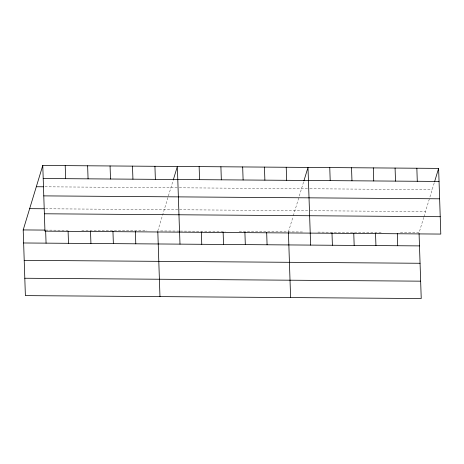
<?xml version="1.0" encoding="UTF-8"?>
<svg xmlns="http://www.w3.org/2000/svg" width="464" height="464" viewBox="0 0 464 464"><rect width="100%" height="100%" fill="white"/><g stroke="black" fill="none" stroke-linecap="round" stroke-linejoin="round"><path stroke-width="0.35" stroke-dasharray="2.32 1.74" d="M157.789 230.921L173.055 180.635M288.417 231.884L293.115 216.415M293.312 215.766L298.909 197.328M299.315 195.999L303.682 181.604M423.748 217.378L419.05 232.847L398.68 232.696M423.939 216.734L429.542 198.29M429.942 196.962L434.316 182.567M44.996 186.801L178.628 187.787M179.33 187.792L309.256 188.749M309.958 188.755L432.164 189.654M45.576 208.771L309.627 210.72M310.329 210.726L425.505 211.572M45.629 230.092L68.063 230.26M81.809 230.359L146.937 230.84M160.596 230.939L179.562 231.078M180.264 231.084L225.208 231.42M239.256 231.519L303.868 232M317.915 232.104L382.527 232.58"/><path stroke-width="0.7" d="M419.073 233.537L421.231 298.538L25.381 295.614L23.2 229.929L42.769 165.462L438.619 168.386L440.8 234.071L44.95 231.153L42.769 165.462M173.252 179.991L177.358 166.454L179.539 232.145M303.879 180.96L307.992 167.423L310.625 245.096M434.513 181.923L438.619 168.386M43.204 178.512L439.054 181.436M36.314 186.737L43.546 186.789M43.778 195.883L439.628 198.807M29.661 208.655L44.132 208.759M44.376 213.782L440.226 216.7M23.2 229.929L44.909 230.086M23.635 242.979L419.479 245.897M24.209 260.35L420.059 263.268M24.801 278.243L420.651 281.167M416.852 168.223L417.281 181.273M395.079 168.061L395.508 181.111M397.3 233.375L397.712 245.734M373.305 167.904L373.74 180.954M375.527 233.212L375.939 245.578M351.532 167.742L351.967 180.792M353.759 233.056L354.165 245.415M329.765 167.579L330.194 180.629M331.986 232.893L332.398 245.253M286.218 167.26L286.653 180.31M288.44 232.568L290.597 297.575M264.445 167.098L264.88 180.148M266.672 232.412L267.078 244.772M242.678 166.936L243.107 179.986M244.899 232.249L245.311 244.615M220.905 166.779L221.34 179.829M223.126 232.087L223.538 244.453M201.353 231.93L201.765 244.29M199.131 166.617L199.566 179.667M179.585 231.768L179.991 244.128M157.812 231.606L159.97 296.612M154.93 166.292L155.365 179.342M135.378 231.443L135.79 243.803M132.495 166.124L132.93 179.174M112.949 231.275L113.361 243.641M110.067 165.961L110.502 179.011M90.515 231.113L90.927 243.472M87.632 165.793L88.067 178.843M68.109 231.629L68.498 243.31M65.204 165.631L65.639 178.681M45.652 230.776L46.064 243.142"/></g></svg>
